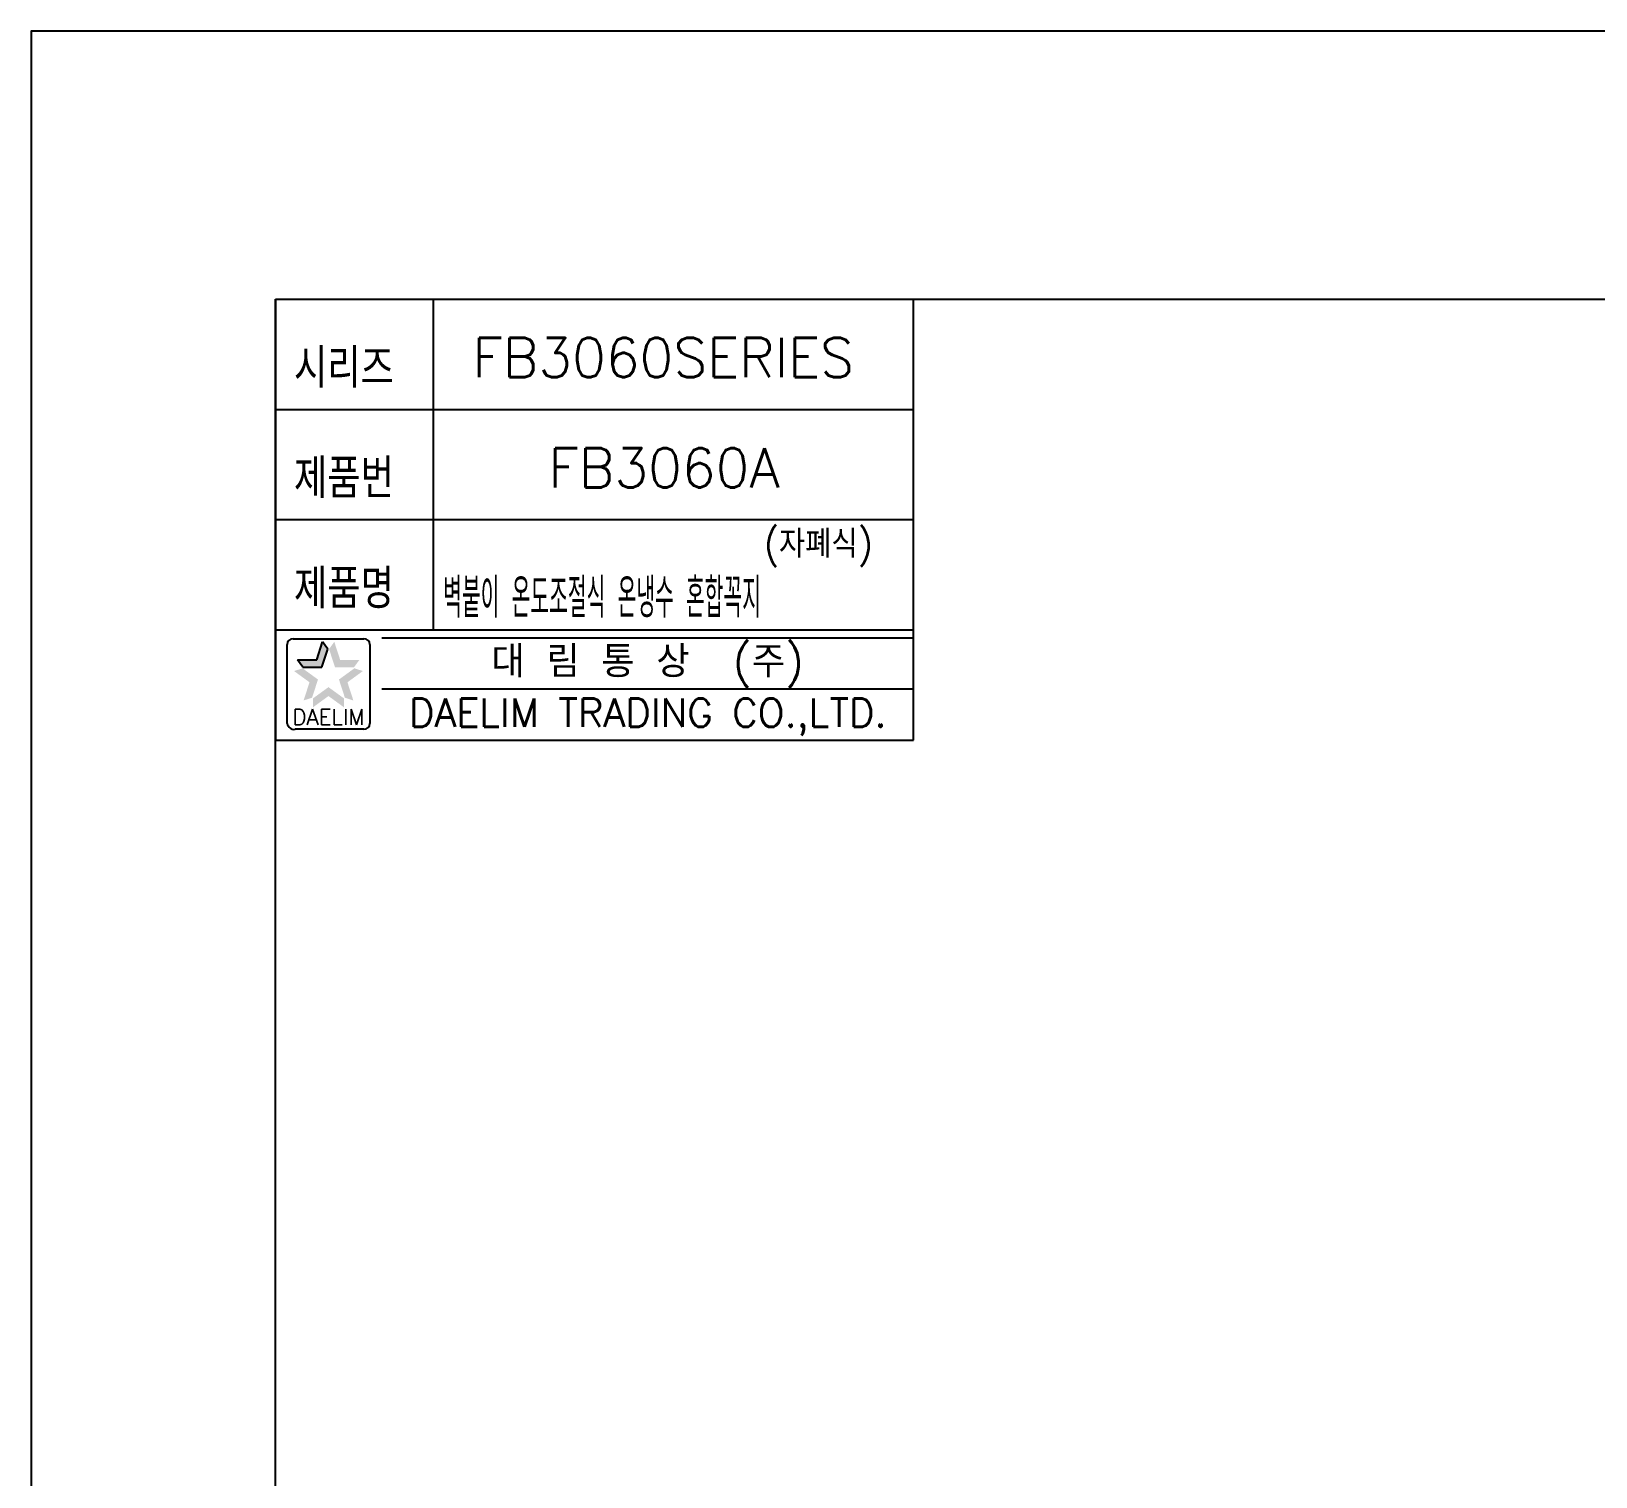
# Model space of a CAD drawing. Header units: millimetres. Extents: x 1435 to 2029, y -1230 to -810.
# Drawn here: x 1434.9 to 1633.5, y -993.2 to -809.7 of the extents above; entities that cross this region are included whole.
import ezdxf
from ezdxf.enums import TextEntityAlignment as Align

# ---------------------------------------------------------------- set-up
doc = ezdxf.new("R2010")
doc.units = ezdxf.units.MM
doc.header["$LTSCALE"] = 10
doc.layers.get('0').update_dxf_attribs({"color": 2})
doc.layers.add('D', color=2, linetype='Continuous')
doc.layers.add('DWG', color=7, linetype='Continuous')
doc.styles.add('GHS', font='romans', dxfattribs={"bigfont": 'ghs'})
doc.styles.add('ROMANS', font='romans')

msp = doc.modelspace()

# ---------------------------------------------------------------- linework, layer by layer
at = {"color": 4}
for p, q in [((1465.90275, -1218.6547), (1465.90275, -843.6547)), ((1465.90275, -843.6547), (2014.90275, -843.6547))]:
    msp.add_line(p, q, dxfattribs=at)
at = {"color": 7}
for p, q in [((1465.90275, -843.6547), (1465.90275, -899.6547)), ((1485.90275, -843.6547), (1485.90275, -885.6547)), ((1465.90275, -857.6547), (1546.90275, -857.6547)), ((1465.90275, -871.6547), (1546.90275, -871.6547)), ((1465.90275, -885.6547), (1546.90275, -885.6547)), ((1465.90275, -899.6547), (1546.90275, -899.6547))]:
    msp.add_line(p, q, dxfattribs=at)
at = {"color": 2, "linetype": 'Continuous'}
for p, q in [((1467.38024, -897.52018), (1467.38024, -887.52018)), ((1468.13024, -886.77018), (1477.13024, -886.77018)), ((1477.88024, -887.52018), (1477.88024, -897.52018)), ((1479.40275, -886.6547), (1546.90275, -886.6547)), ((1479.40275, -893.1547), (1546.90275, -893.1547)), ((1477.13024, -898.27018), (1468.38024, -898.27018))]:
    msp.add_line(p, q, dxfattribs=at)
at = {"color": 2}
for p, q in [((1471.14188, -889.47164), (1471.89125, -887.16531)), ((1472.55636, -888.08075), (1471.89125, -887.16531)), ((1469.38197, -890.38707), (1468.71687, -889.47164)), ((1468.71687, -889.47164), (1471.14188, -889.47164)), ((1471.80699, -890.38707), (1472.55636, -888.08075)), ((1469.38197, -890.38707), (1471.80699, -890.38707))]:
    msp.add_line(p, q, dxfattribs=at)
msp.add_lwpolyline([(2028.90275, -1229.6547), (2028.90275, -809.6547), (1434.90275, -809.6547), (1434.90275, -1229.6547)], close=True)
at = {"color": 2, "linetype": 'Continuous'}
for centre, radius, start, end in [((1468.13024, -887.52018), 0.75, 90, 180), ((1477.13024, -887.52018), 0.75, 0, 90), ((1468.25524, -897.39518), 0.88388, 188.1301024, 278.1301024), ((1477.13024, -897.52018), 0.75, 270, 0)]:
    msp.add_arc(centre, radius, start, end, dxfattribs=at)
at = {"color": 2}
for points in [[(1471.14188, -889.47164), (1471.80699, -890.38707), (1471.89125, -887.16531), (1472.55636, -888.08075)], [(1473.36922, -887.16531), (1472.70412, -888.08075), (1474.11859, -889.47164), (1473.45349, -890.38707)], [(1468.71687, -889.47164), (1469.38197, -890.38707), (1471.14188, -889.47164), (1471.80699, -890.38707)], [(1474.11859, -889.47164), (1473.45349, -890.38707), (1476.5436, -889.47164), (1475.8785, -890.38707)], [(1470.22203, -892.30265), (1471.29819, -891.95299), (1468.26016, -890.87726), (1469.33631, -890.5276)], [(1477.00032, -890.87726), (1475.92416, -890.5276), (1475.03844, -892.30265), (1473.96228, -891.95299)], [(1469.47266, -894.60897), (1470.54882, -894.25931), (1470.22203, -892.30265), (1471.29819, -891.95299)], [(1472.63024, -894.05231), (1472.63024, -892.92078), (1470.66836, -895.4777), (1470.66836, -894.34616)], [(1474.59211, -895.4777), (1474.59211, -894.34616), (1472.63024, -894.05231), (1472.63024, -892.92078)], [(1475.03844, -892.30265), (1473.96228, -891.95299), (1475.78781, -894.60897), (1474.71165, -894.25931)]]:
    msp.add_solid(points, dxfattribs=at)
at = {"layer": 'DWG'}
msp.add_line((1546.90275, -899.6547), (1546.90275, -843.6547), dxfattribs=at)

# ---------------------------------------------------------------- texts
at = {"color": 7, "style": 'GHS'}
for s, p in [(' FB3060SERIES', (1513.40967, -851.07597)), ('FB3060A', (1515.24095, -865.07597))]:
    msp.add_text(s, height=5, dxfattribs=at).set_placement(p, align=Align.MIDDLE)
at = {"style": 'GHS'}
for s, height, width, p in [('(자폐식)', 3.5, 0.9, (1527.92629, -876.47353)), ('벽붙이 온도조절식 온냉수 혼합꼭지', 5, 0.45, (1487.19703, -884.0935))]:
    msp.add_text(s, height=height, dxfattribs=dict(at, width=width)).set_placement(p)
at = {"color": 7, "linetype": 'Continuous'}
for s, height, style, p in [('대 림 통 상  (주)', 4, 'GHS', (1513.16309, -889.95961)), ('DAELIM TRADING CO.,LTD.', 3.6, 'ROMANS', (1513.16309, -896.72695))]:
    msp.add_text(s, height=height, dxfattribs=dict(at, style=style)).set_placement(p, align=Align.MIDDLE)
at = {"color": 2, "linetype": 'Continuous', "style": 'ROMANS'}
msp.add_text('DAELIM', height=2, dxfattribs=at).set_placement((1472.63024, -897.72018), align=Align.CENTER)
at = {"layer": 'D', "style": 'GHS', "width": 0.8}
for s, p in [('시리즈', (1468.24311, -854.92531)), ('제품번', (1468.24311, -868.92531)), ('제품명', (1468.24311, -882.92531))]:
    msp.add_text(s, height=5, dxfattribs=at).set_placement(p)

doc.saveas('drawing.dxf')
